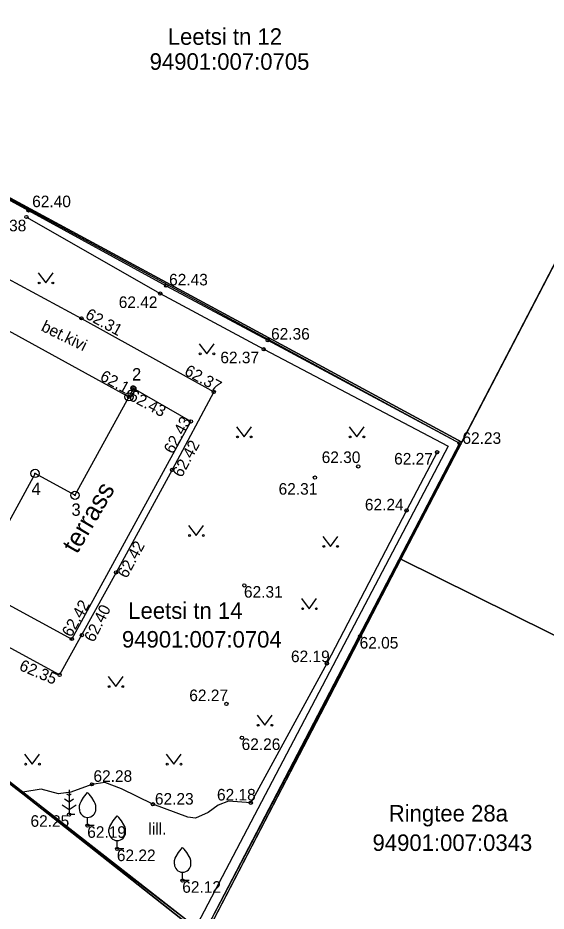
# Model space of a CAD drawing. Extents: x 631667 to 632822, y 6460336 to 6460878.
# Drawn here: x 632737.4 to 632769.3, y 6460545 to 6460599 of the extents above; entities that cross this region are included whole.
import ezdxf

# ---------------------------------------------------------------- set-up
doc = ezdxf.new("R2010")
doc.units = 0
for name, color, linetype in [('ABIJOONIS', 7, 'Continuous'), ('AED', 7, 'Continuous'), ('HALJASTUS', 7, 'Continuous'), ('HOONE', 7, 'Continuous'), ('KOORDPUNKT', 7, 'Continuous'), ('KORGUS-EH2000', 7, 'Continuous'), ('MOOTPIIR', 7, 'Continuous'), ('PIIR', 7, 'Continuous'), ('PUU', 7, 'Continuous'), ('TEE', 7, 'Continuous')]:
    doc.layers.add(name, color=color, linetype=linetype)

msp = doc.modelspace()

# ---------------------------------------------------------------- linework, layer by layer
at = {"layer": 'AED'}
msp.add_lwpolyline([(632725.234, 6460594.396), (632733.466, 6460589.855), (632738.024, 6460587.373), (632746.348, 6460582.824), (632752.491, 6460579.527), (632764.107, 6460573.293), (632758.077, 6460561.61), (632748.622, 6460543.622), (632737.11, 6460552.622), (632728.579, 6460559.236), (632713.639, 6460570.544), (632713.481, 6460570.647), (632713.706, 6460570.967)], dxfattribs=at)
at = {"layer": 'HALJASTUS'}
for p, q in [((632738.598, 6460583.594), (632739.061, 6460582.987)), ((632739.061, 6460582.987), (632739.507, 6460583.594)), ((632748.344, 6460579.309), (632748.807, 6460578.702)), ((632748.807, 6460578.702), (632749.253, 6460579.309)), ((632750.601, 6460574.281), (632751.064, 6460573.674)), ((632751.064, 6460573.674), (632751.51, 6460574.281)), ((632757.414, 6460574.281), (632757.877, 6460573.674)), ((632757.877, 6460573.674), (632758.323, 6460574.281)), ((632747.705, 6460568.316), (632748.168, 6460567.709)), ((632748.168, 6460567.709), (632748.614, 6460568.316)), ((632755.825, 6460567.655), (632756.288, 6460567.049)), ((632756.288, 6460567.049), (632756.734, 6460567.655)), ((632754.543, 6460563.888), (632755.007, 6460563.281)), ((632755.007, 6460563.281), (632755.452, 6460563.888)), ((632742.829, 6460559.176), (632743.292, 6460558.569)), ((632743.292, 6460558.569), (632743.738, 6460559.176)), ((632751.857, 6460556.832), (632752.32, 6460556.226)), ((632752.32, 6460556.226), (632752.766, 6460556.832)), ((632737.783, 6460554.478), (632738.246, 6460553.872)), ((632738.246, 6460553.872), (632738.692, 6460554.478)), ((632746.353, 6460554.478), (632746.816, 6460553.872)), ((632746.816, 6460553.872), (632747.262, 6460554.478))]:
    msp.add_line(p, q, dxfattribs=at)
for centre in [(632738.66, 6460582.987), (632739.489, 6460582.987), (632748.406, 6460578.702), (632749.235, 6460578.702), (632750.663, 6460573.674), (632751.492, 6460573.674), (632757.476, 6460573.674), (632758.305, 6460573.674), (632747.767, 6460567.709), (632748.596, 6460567.709), (632755.887, 6460567.049), (632756.716, 6460567.049), (632754.606, 6460563.281), (632755.435, 6460563.281), (632742.891, 6460558.569), (632743.72, 6460558.569), (632751.919, 6460556.226), (632752.748, 6460556.226), (632737.845, 6460553.872), (632738.674, 6460553.872), (632746.415, 6460553.872), (632747.244, 6460553.872)]:
    msp.add_circle(centre, 0.055, dxfattribs=at)
at = {"layer": 'HOONE'}
msp.add_lwpolyline([(632726.254, 6460569.897), (632729.578, 6460575.974), (632731.341, 6460575.009), (632734.741, 6460581.217), (632744.094, 6460576.099), (632740.83, 6460570.14), (632738.414, 6460571.463), (632734.948, 6460565.133)], close=True, dxfattribs=at)
msp.add_lwpolyline([(632734.948, 6460565.133), (632734.725, 6460564.636), (632740.639, 6460561.447), (632747.847, 6460574.608), (632744.372, 6460576.606), (632744.094, 6460576.098)], dxfattribs=at)
at = {"layer": 'KOORDPUNKT'}
for centre, radius in [((632744.094, 6460576.099), 0.25), ((632744.094, 6460576.099), 0.025), ((632744.094, 6460576.099), 0.0221), ((632744.094, 6460576.099), 0.0191), ((632744.094, 6460576.099), 0.0161), ((632744.094, 6460576.099), 0.0132), ((632744.094, 6460576.099), 0.0102), ((632744.094, 6460576.099), 0.00726), ((632744.094, 6460576.099), 0.0043), ((632738.414, 6460571.463), 0.25), ((632738.414, 6460571.463), 0.025), ((632738.414, 6460571.463), 0.0221), ((632738.414, 6460571.463), 0.0191), ((632738.414, 6460571.463), 0.0161), ((632738.414, 6460571.463), 0.0132), ((632738.414, 6460571.463), 0.0102), ((632738.414, 6460571.463), 0.00726), ((632738.414, 6460571.463), 0.0043), ((632740.83, 6460570.14), 0.25), ((632740.83, 6460570.14), 0.025), ((632740.83, 6460570.14), 0.0221), ((632740.83, 6460570.14), 0.0191), ((632740.83, 6460570.14), 0.0161), ((632740.83, 6460570.14), 0.0132), ((632740.83, 6460570.14), 0.0102), ((632740.83, 6460570.14), 0.00726), ((632740.83, 6460570.14), 0.0043)]:
    msp.add_circle(centre, radius, dxfattribs=at)
at = {"layer": 'KORGUS-EH2000'}
for centre in [(632738.024, 6460587.373), (632737.891, 6460586.979), (632746.348, 6460582.824), (632745.986, 6460582.344), (632741.221, 6460580.848), (632752.491, 6460579.527), (632752.248, 6460578.981), (632744.372, 6460576.606), (632744.094, 6460576.099), (632749.224, 6460576.394), (632747.847, 6460574.608), (632764.107, 6460573.293), (632762.741, 6460572.743), (632746.705, 6460571.675), (632746.705, 6460571.675), (632757.974, 6460571.888), (632755.35, 6460571.213), (632760.898, 6460569.23), (632743.315, 6460565.48), (632751.077, 6460564.687), (632740.639, 6460561.447), (632741.248, 6460561.682), (632758.077, 6460561.61), (632756.076, 6460559.974), (632739.9, 6460559.278), (632749.994, 6460557.523), (632750.935, 6460555.471), (632741.859, 6460552.654), (632741.859, 6460552.654), (632745.547, 6460551.451), (632751.462, 6460551.541), (632740.469, 6460550.824), (632741.593, 6460550.157), (632743.387, 6460548.749), (632747.343, 6460546.833)]:
    msp.add_circle(centre, 0.1, dxfattribs=at)
at = {"layer": 'MOOTPIIR'}
msp.add_lwpolyline([(632723.356, 6460595.435), (632739.352, 6460586.728), (632764.107, 6460573.293), (632748.622, 6460543.622), (632711.37, 6460572.286)], close=True, dxfattribs=at)
at = {"layer": 'PIIR'}
for points in [[(632725.225, 6460594.438), (632740.025, 6460622.808), (632744.105, 6460620.628), (632779.005, 6460601.758), (632764.235, 6460573.348)], [(632760.555, 6460566.268), (632779.005, 6460601.758), (632822.255, 6460580.318), (632803.245, 6460545.128)], [(632713.195, 6460571.388), (632725.225, 6460594.438), (632764.235, 6460573.348), (632760.555, 6460566.268), (632755.945, 6460557.398), (632748.675, 6460543.418)], [(632728.265, 6460504.168), (632699.515, 6460545.178), (632713.195, 6460571.388), (632748.675, 6460543.418), (632742.105, 6460530.778)], [(632742.105, 6460530.778), (632755.945, 6460557.398), (632760.555, 6460566.268), (632803.245, 6460545.128), (632784.215, 6460509.938)]]:
    msp.add_lwpolyline(points, close=True, dxfattribs=at)
at = {"layer": 'PUU'}
for p, q in [((632740.469, 6460552.324), (632740.469, 6460550.824)), ((632740.469, 6460551.574), (632740.202, 6460551.751)), ((632740.469, 6460551.974), (632740.345, 6460552.056)), ((632740.593, 6460552.056), (632740.469, 6460551.974)), ((632740.736, 6460551.751), (632740.469, 6460551.574)), ((632740.045, 6460551.413), (632740.469, 6460551.13)), ((632740.469, 6460551.13), (632740.893, 6460551.413)), ((632740.829, 6460550.824), (632740.469, 6460550.824)), ((632741.593, 6460550.157), (632741.593, 6460550.657)), ((632741.993, 6460550.157), (632741.593, 6460550.157)), ((632743.387, 6460548.749), (632743.387, 6460549.249)), ((632743.787, 6460548.749), (632743.387, 6460548.749)), ((632747.343, 6460546.833), (632747.343, 6460547.333)), ((632747.743, 6460546.833), (632747.343, 6460546.833))]:
    msp.add_line(p, q, dxfattribs=at)
for points in [[(632737.891, 6460586.979), (632745.986, 6460582.344), (632752.248, 6460578.981), (632763.41, 6460573.111), (632757.525, 6460561.899), (632748.216, 6460544.167)], [(632741.093, 6460551.157), (632741.093, 6460551.307), (632741.103, 6460551.372), (632741.138, 6460551.502), (632741.198, 6460551.622), (632741.343, 6460551.857), (632741.503, 6460552.062), (632741.593, 6460552.157)], [(632742.093, 6460551.157), (632742.093, 6460551.307), (632742.083, 6460551.372), (632742.048, 6460551.502), (632741.988, 6460551.622), (632741.843, 6460551.857), (632741.683, 6460552.062), (632741.593, 6460552.157)], [(632742.887, 6460549.749), (632742.887, 6460549.899), (632742.897, 6460549.964), (632742.932, 6460550.094), (632742.992, 6460550.214), (632743.137, 6460550.449), (632743.297, 6460550.654), (632743.387, 6460550.749)], [(632743.887, 6460549.749), (632743.887, 6460549.899), (632743.877, 6460549.964), (632743.842, 6460550.094), (632743.782, 6460550.214), (632743.637, 6460550.449), (632743.477, 6460550.654), (632743.387, 6460550.749)], [(632746.843, 6460547.833), (632746.843, 6460547.983), (632746.853, 6460548.048), (632746.888, 6460548.178), (632746.948, 6460548.298), (632747.093, 6460548.533), (632747.253, 6460548.738), (632747.343, 6460548.833)], [(632747.843, 6460547.833), (632747.843, 6460547.983), (632747.833, 6460548.048), (632747.798, 6460548.178), (632747.738, 6460548.298), (632747.593, 6460548.533), (632747.433, 6460548.738), (632747.343, 6460548.833)]]:
    msp.add_lwpolyline(points, dxfattribs=at)
for centre in [(632741.593, 6460551.157), (632743.387, 6460549.749), (632747.343, 6460547.833)]:
    msp.add_arc(centre, 0.5, 180, 0, dxfattribs=at)
at = {"layer": 'TEE'}
for points in [[(632720.454, 6460583.999), (632721.682, 6460583.319), (632721.16, 6460582.334), (632728.983, 6460578.117), (632729.49, 6460579.056), (632732.986, 6460585.283), (632741.221, 6460580.848), (632749.224, 6460576.394), (632746.705, 6460571.675), (632743.315, 6460565.48), (632739.9, 6460559.278), (632727.11, 6460566.23), (632723.231, 6460568.421), (632718.255, 6460571.042), (632714.799, 6460572.921)], [(632762.741, 6460572.743), (632760.898, 6460569.23), (632756.076, 6460559.974), (632751.462, 6460551.541), (632750.114, 6460551.632), (632749.497, 6460551.39), (632748.897, 6460550.948), (632748.126, 6460550.606), (632747.668, 6460550.669), (632745.547, 6460551.451), (632743.648, 6460552.379), (632742.636, 6460552.76), (632741.859, 6460552.654), (632740.581, 6460552.19), (632739.827, 6460552.084), (632738.782, 6460552.372), (632737.683, 6460552.179)]]:
    msp.add_lwpolyline(points, dxfattribs=at)

# ---------------------------------------------------------------- texts
at = {"layer": 'ABIJOONIS'}
for s, p in [('2', (632744.281, 6460577.087)), ('4', (632738.196, 6460570.158)), ('3', (632740.617, 6460568.9))]:
    msp.add_text(s, height=0.75, dxfattribs=at).set_placement(p)
at = {"layer": 'HALJASTUS'}
msp.add_text('lill.', height=0.7, dxfattribs=at).set_placement((632745.271, 6460549.616))
at = {"layer": 'HOONE'}
msp.add_text('terrass', height=1.125, rotation=59.6746, dxfattribs=at).set_placement((632740.954, 6460566.545))
at = {"layer": 'KORGUS-EH2000'}
for s, p in [('62.40', (632738.24, 6460587.572)), ('62.38', (632735.541, 6460586.112)), ('62.43', (632746.524, 6460582.84)), ('62.42', (632743.477, 6460581.475)), ('62.36', (632752.695, 6460579.561)), ('62.37', (632749.627, 6460578.13)), ('62.23', (632764.275, 6460573.253)), ('62.30', (632755.759, 6460572.095)), ('62.27', (632760.143, 6460572.004)), ('62.31', (632753.151, 6460570.179)), ('62.24', (632758.373, 6460569.228)), ('62.31', (632751.055, 6460563.948)), ('62.05', (632758.055, 6460560.871)), ('62.19', (632753.9, 6460560.046)), ('62.27', (632747.747, 6460557.688)), ('62.26', (632750.913, 6460554.732)), ('62.28', (632741.948, 6460552.805)), ('62.18', (632749.423, 6460551.678)), ('62.23', (632745.668, 6460551.427)), ('62.25', (632738.138, 6460550.085)), ('62.19', (632741.571, 6460549.418)), ('62.22', (632743.365, 6460548.01)), ('62.12', (632747.321, 6460546.094))]:
    msp.add_text(s, height=0.7, dxfattribs=at).set_placement(p)
for s, rotation, p in [('62.31', 331.2225, (632741.395, 6460580.883)), ('62.18', 331.3413, (632742.287, 6460577.141)), ('62.37', 331.6009, (632747.393, 6460577.468)), ('62.43', 331.9937, (632744.027, 6460575.952)), ('62.43', 61.7821, (632746.772, 6460572.599)), ('62.42', 61.6063, (632747.291, 6460571.172)), ('62.42', 61.5715, (632743.967, 6460565.073)), ('62.42', 60.5873, (632740.598, 6460561.511)), ('62.40', 63.1919, (632741.968, 6460561.206)), ('62.35', 336.829, (632737.403, 6460559.591))]:
    msp.add_text(s, height=0.7, rotation=rotation, dxfattribs=at).set_placement(p)
at = {"layer": 'PIIR'}
for s, p in [('Leetsi tn 12', (632746.444, 6460597.396)), ('94901:007:0705', (632745.348, 6460595.885)), ('Leetsi tn 14', (632744.053, 6460562.666)), ('94901:007:0704', (632743.672, 6460560.929)), ('Ringtee 28a', (632759.817, 6460550.404)), ('94901:007:0343', (632758.834, 6460548.625))]:
    msp.add_text(s, height=1, dxfattribs=at).set_placement(p)
at = {"layer": 'TEE'}
msp.add_text('bet.kivi', height=0.7, rotation=334.0021, dxfattribs=at).set_placement((632738.725, 6460580.123))

doc.saveas('drawing.dxf')
